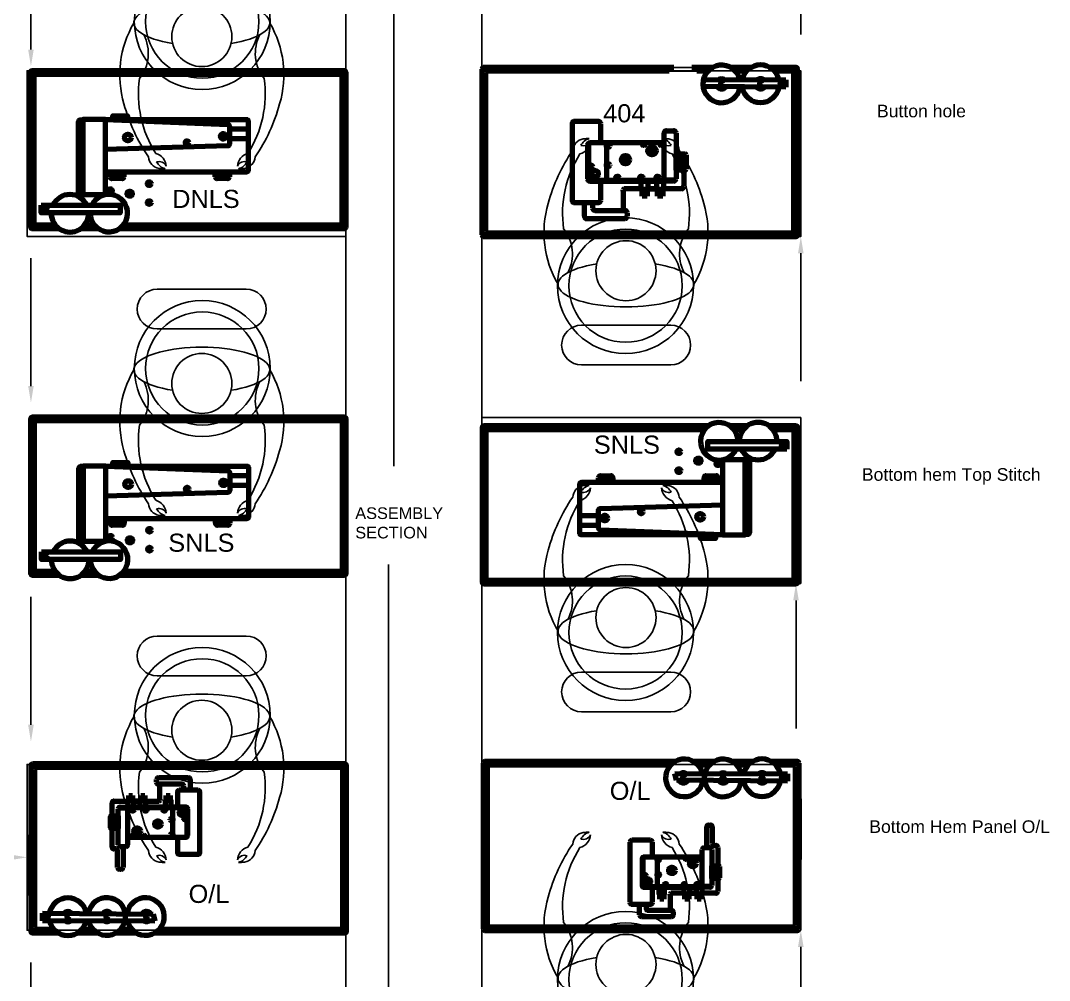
# Model space of a CAD drawing. Header units: feet. Extents: x 200 to 992, y 45 to 257.
# Drawn here: x 224.52 to 235.88, y 224.1 to 234.7 of the extents above; entities that cross this region are included whole.
import ezdxf

# ---------------------------------------------------------------- set-up
doc = ezdxf.new("R2010")
doc.units = ezdxf.units.FT
doc.header["$MEASUREMENT"] = 0
for name, color, linetype in [('404', 207, 'Continuous'), ('assembly operations', 80, 'Continuous'), ('dimension', 100, 'Continuous'), ('machines', 21, 'Continuous'), ('ol mc', 190, 'Continuous'), ('shank', 77, 'Continuous')]:
    doc.layers.add(name, color=color, linetype=linetype)
doc.styles.get("Standard").update_dxf_attribs({"font": 'arial.ttf'})
doc.dimstyles.get("Standard").update_dxf_attribs({"dimtxt": 0.18, "dimasz": 0.18, "dimexe": 0.18, "dimexo": 0.0625, "dimgap": 0.09, "dimtad": 0, "dimtih": 1, "dimtoh": 1, "dimdec": 4, "dimzin": 0, "dimdsep": 46, "dimtxsty": 'Standard', "dimcen": 0.09, "dimadec": 0, "dimazin": 0, "dimtfac": 1, "dimtdec": 4, "dimtofl": 0, "dimtmove": 0, "dimatfit": 3, "dimfxl": 1, "dimtolj": 1, "dimtzin": 0, "dimarcsym": 0})

# ---------------------------------------------------------------- blocks, each defined once
blk = doc.blocks.new('snls block')
at = {"layer": 'machines', "linetype": 'ByBlock', "lineweight": 100}
for p, q in [((54.586, 84.152), (54.586, 84.133)), ((54.586, 84.152), (54.605, 84.152)), ((54.607, 84.133), (54.605, 84.152)), ((54.888, 84.077), (54.681, 84.077)), ((54.889, 83.97), (54.681, 83.97)), ((53.361, 83.553), (53.361, 83.605)), ((53.361, 83.605), (53.517, 83.605)), ((53.378, 83.57), (53.378, 83.605)), ((53.501, 83.605), (53.501, 83.57)), ((53.517, 83.605), (53.517, 83.553)), ((54.524, 83.553), (54.524, 83.605)), ((54.524, 83.605), (54.681, 83.605)), ((54.541, 83.57), (54.541, 83.605)), ((54.664, 83.605), (54.664, 83.57)), ((54.681, 83.605), (54.681, 83.553)), ((53.497, 83.533), (53.382, 83.533)), ((53.48, 83.549), (53.398, 83.549)), ((54.66, 83.533), (54.545, 83.533)), ((54.643, 83.549), (54.562, 83.549))]:
    blk.add_line(p, q, dxfattribs=at)
for points in [[(53.469, 82.981), (55.947, 82.981, 0.414214), (55.968, 83.002), (55.968, 84.703, 0.414214), (55.947, 84.724), (52.502, 84.724, 0.414214), (52.482, 84.703), (52.482, 83.002, 0.414214), (52.502, 82.981), (52.798, 82.981)], [(53.513, 83.023), (55.905, 83.023, 0.414214), (55.926, 83.043), (55.926, 84.662, 0.414214), (55.905, 84.683), (52.544, 84.683, 0.414214), (52.523, 84.662), (52.523, 83.043, 0.414214), (52.544, 83.023), (52.755, 83.023)]]:
    blk.add_lwpolyline(points, format="xyb", dxfattribs=at)
for points in [[(53.063, 83.355), (53.037, 83.355, -0.414214), (53.016, 83.375), (53.016, 84.161, -0.414214), (53.037, 84.182), (53.063, 84.182)], [(53.312, 84.185), (53.063, 84.185), (53.063, 83.355), (53.291, 83.355, 0.414214), (53.312, 83.375)], [(53.312, 84.185), (54.661, 84.131, -0.402601), (54.681, 84.11), (54.681, 83.914, -0.405445), (54.661, 83.893), (53.312, 83.853)], [(53.312, 84.185), (54.868, 84.185, -0.414214), (54.889, 84.164), (54.889, 83.624, -0.414214), (54.868, 83.604), (53.312, 83.604)]]:
    blk.add_lwpolyline(points, format="xyb", close=True, dxfattribs=at)
for points in [[(53.557, 84.185), (53.392, 84.185), (53.392, 84.225), (53.557, 84.225)], [(53.505, 84.185), (53.404, 84.185), (53.404, 84.222), (53.505, 84.222)], [(52.603, 83.237), (53.474, 83.237), (53.474, 83.154), (52.603, 83.154)], [(52.603, 83.237), (53.474, 83.237), (53.474, 83.154), (52.603, 83.154)]]:
    blk.add_lwpolyline(points, close=True, dxfattribs=at)
for points in [[(53.085, 83.023), (53.186, 83.023)], [(53.042, 82.981), (53.23, 82.981)]]:
    blk.add_lwpolyline(points, dxfattribs=at)
for centre, radius in [((53.56, 83.986), 0.0369), ((54.212, 83.931), 0.0196), ((54.613, 83.999), 0.0303), ((53.796, 83.476), 0.0206), ((53.366, 83.399), 0.0206), ((53.58, 83.365), 0.0285), ((53.796, 83.267), 0.0206), ((52.644, 83.202), 0.0219), ((52.644, 83.202), 0.0219)]:
    blk.add_circle(centre, radius, dxfattribs=at)
for centre, radius, start, end in [((53.382, 83.553), 0.0208, 180, 270), ((53.398, 83.57), 0.0208, 180, 270), ((53.48, 83.57), 0.0208, 270, 0), ((53.497, 83.553), 0.0208, 270, 0), ((54.545, 83.553), 0.0208, 180, 270), ((54.562, 83.57), 0.0208, 180, 270), ((54.643, 83.57), 0.0208, 270, 0), ((54.66, 83.553), 0.0208, 270, 0), ((52.92, 83.149), 0.207, 25.1747, 154.8253), ((53.35, 83.151), 0.207, 179.1324, 155.4718), ((52.92, 83.149), 0.207, 178.5457, 1.4543)]:
    blk.add_arc(centre, radius, start, end, dxfattribs=at)
blk = doc.blocks.new('*D20')
at = {"color": 0, "linetype": 'ByBlock', "lineweight": -2, "transparency": 16777216}
for p, q in [((-148.024, 49.763), (-148.024, 48.62)), ((-152.547, 49.683), (-152.547, 48.62)), ((-152.367, 48.8), (-150.752, 48.8)), ((-148.204, 48.8), (-149.819, 48.8))]:
    blk.add_line(p, q, dxfattribs=at)
at = {"color": 0, "linetype": 'ByBlock', "transparency": 16777216}
for points in [[(-152.367, 48.83), (-152.367, 48.77), (-152.547, 48.8)], [(-148.204, 48.83), (-148.204, 48.77), (-148.024, 48.8)]]:
    blk.add_solid(points, dxfattribs=at)
at = {"layer": 'Defpoints', "color": 0, "linetype": 'ByBlock', "transparency": 16777216}
for p in [(-152.547, 49.746), (-148.024, 49.826), (-148.024, 48.8)]:
    blk.add_point(p, dxfattribs=at)
at = {"color": 0, "linetype": 'ByBlock', "transparency": 16777216, "insert": (-150.286, 48.8), "char_height": 0.18, "attachment_point": 5}
blk.add_mtext('\\A1;4.5222', dxfattribs=at)
blk = doc.blocks.new('arrow2')
at = {"linetype": 'ByBlock', "lineweight": -2}
blk.add_line((30.144, 77.655), (30.504, 77.655), dxfattribs=at)
blk.add_lwpolyline([(30.324, 77.47), (30.324, 65.792)], dxfattribs=at)
at = {"linetype": 'ByBlock'}
blk.add_solid([(30.293, 77.47), (30.324, 77.655), (30.355, 77.47)], dxfattribs=at)
blk = doc.blocks.new('sewing line')
for points in [[(-143.00379, 2.03551), (-143.00379, 65.14488), (-144.50379, 65.14488), (-144.50379, 2.03551)], [(-146.58825, 55.07349), (-145.60395, 55.07349)], [(-145.60395, 54.63416), (-146.58825, 54.63416)], [(-141.90364, 54.6762), (-140.91934, 54.6762)], [(-140.91934, 54.23687), (-141.90364, 54.23687)], [(-146.58825, 51.24349), (-145.60395, 51.24349)], [(-145.60395, 50.80416), (-146.58825, 50.80416)], [(-141.90364, 50.8462), (-140.91934, 50.8462)], [(-140.91934, 50.40687), (-141.90364, 50.40687)]]:
    blk.add_lwpolyline(points)
at = {"linetype": 'ByBlock', "lineweight": -2}
for points in [[(-139.48316, 59.29981), (-139.48316, 57.88635)], [(-147.98115, 57.72027), (-147.98115, 59.13373)], [(-139.48316, 55.46981), (-139.48316, 54.05635)], [(-147.98115, 54.00453), (-147.98115, 55.41799)], [(-147.98115, 50.26314), (-147.98115, 51.6766)], [(-139.53599, 51.63594), (-139.53599, 50.22248)], [(-139.48316, 47.80981), (-139.48316, 46.39635)], [(-147.98115, 46.22446), (-147.98115, 47.63792)]]:
    blk.add_lwpolyline(points, dxfattribs=at)
for points in [[(-144.50379, 55.65548), (-148.02443, 55.65548), (-148.02443, 57.48555), (-144.50379, 57.48555)], [(-143.00379, 57.48488), (-139.48316, 57.48488), (-139.48316, 55.65481), (-143.00379, 55.65481)], [(-143.00379, 53.65488), (-139.48316, 53.65488), (-139.48316, 51.82481), (-143.00379, 51.82481)], [(-144.50379, 47.99548), (-148.02443, 47.99548), (-148.02443, 49.82555), (-144.50379, 49.82555)], [(-143.00379, 49.82488), (-139.48316, 49.82488), (-139.48316, 47.99481), (-143.00379, 47.99481)]]:
    blk.add_lwpolyline(points, close=True)
for centre, radius in [((-146.08995, 58.02791), 0.75), ((-146.08995, 58.02791), 0.625), ((-146.09483, 57.86272), 0.3314), ((-141.41764, 55.11245), 0.75), ((-141.41764, 55.11245), 0.625), ((-141.41276, 55.27764), 0.3314), ((-146.08995, 54.19791), 0.75), ((-146.08995, 54.19791), 0.625), ((-146.09483, 54.03272), 0.3314), ((-141.41764, 51.28245), 0.75), ((-141.41764, 51.28245), 0.625), ((-141.41276, 51.44764), 0.3314), ((-146.08995, 50.36791), 0.75), ((-146.08995, 50.36791), 0.625), ((-146.09483, 50.20272), 0.3314), ((-141.41764, 47.45245), 0.75), ((-141.41764, 47.45245), 0.625), ((-141.41276, 47.61764), 0.3314)]:
    blk.add_circle(centre, radius)
for centre, radius, start, end in [((-145.87132, 57.44091), 1.12909, 149.566063, 196.497517), ((-146.31834, 57.44091), 1.12909, 343.502483, 30.433937), ((-147.12616, 57.67834), 0.44097, 321.008421, 27.632528), ((-145.0635, 57.67834), 0.44097, 152.367472, 218.991579), ((-145.56376, 57.23237), 1.23125, 172.133942, 212.405248), ((-146.6259, 57.23237), 1.23125, 327.594752, 7.866058), ((-145.09322, 57.62412), 1.92771, 195.151137, 214.435473), ((-147.09644, 57.62412), 1.92771, 325.564527, 344.848863), ((-141.86066, 56.59554), 0.14081, 100.122504, 175.609876), ((-141.96501, 56.72234), 0.16061, 285.828882, 355.212594), ((-141.78159, 56.5945), 0.1464, 104.680297, 152.481191), ((-141.88539, 56.74741), 0.08916, 253.018909, 334.439991), ((-141.83096, 56.01739), 0.71883, 89.022524, 94.34402), ((-140.94013, 56.74741), 0.08916, 205.560009, 286.981091), ((-140.86051, 56.72234), 0.16061, 184.787406, 254.171118), ((-140.99456, 56.01739), 0.71883, 85.65598, 90.977476), ((-141.04393, 56.5945), 0.1464, 27.518809, 75.319703), ((-140.96486, 56.59554), 0.14081, 4.390124, 79.877496), ((-146.64708, 56.41802), 0.16061, 4.787406, 74.171118), ((-145.54258, 56.41802), 0.16061, 105.828882, 175.212594), ((-140.41115, 55.51624), 1.92771, 145.564527, 164.848863), ((-140.88169, 55.90799), 1.23125, 147.594752, 187.866058), ((-141.94383, 55.90799), 1.23125, 352.133942, 32.405248), ((-142.41437, 55.51624), 1.92771, 15.151137, 34.435473), ((-146.54273, 56.54482), 0.14081, 184.390124, 259.877496), ((-146.56746, 56.39295), 0.08916, 25.560009, 106.981091), ((-146.46366, 56.54586), 0.1464, 207.518809, 255.319703), ((-145.6222, 56.39295), 0.08916, 73.018909, 154.439991), ((-145.726, 56.54586), 0.1464, 284.680297, 332.481191), ((-145.64693, 56.54482), 0.14081, 280.122504, 355.609876), ((-146.51303, 57.12297), 0.71883, 265.65598, 270.977476), ((-145.67663, 57.12297), 0.71883, 269.022524, 274.34402), ((-141.18924, 55.69945), 1.12909, 163.502483, 210.433937), ((-141.63627, 55.69945), 1.12909, 329.566063, 16.497517), ((-142.44409, 55.46202), 0.44097, 332.367472, 38.991579), ((-140.38143, 55.46202), 0.44097, 141.008421, 207.632528), ((-146.58825, 54.85383), 0.21966, 90, 270), ((-145.60395, 54.85383), 0.21966, 270, 90), ((-141.90364, 54.45653), 0.21966, 90, 270), ((-140.91934, 54.45653), 0.21966, 270, 90), ((-145.87132, 53.61091), 1.12909, 149.566063, 196.497517), ((-146.31834, 53.61091), 1.12909, 343.502483, 30.433937), ((-147.12616, 53.84834), 0.44097, 321.008421, 27.632528), ((-145.0635, 53.84834), 0.44097, 152.367472, 218.991579), ((-145.56376, 53.40237), 1.23125, 172.133942, 212.405248), ((-146.6259, 53.40237), 1.23125, 327.594752, 7.866058), ((-145.09322, 53.79412), 1.92771, 195.151137, 214.435473), ((-147.09644, 53.79412), 1.92771, 325.564527, 344.848863), ((-141.86066, 52.76554), 0.14081, 100.122504, 175.609876), ((-141.96501, 52.89234), 0.16061, 285.828882, 355.212594), ((-141.78159, 52.7645), 0.1464, 104.680297, 152.481191), ((-141.88539, 52.91741), 0.08916, 253.018909, 334.439991), ((-141.83096, 52.18739), 0.71883, 89.022524, 94.34402), ((-140.94013, 52.91741), 0.08916, 205.560009, 286.981091), ((-140.86051, 52.89234), 0.16061, 184.787406, 254.171118), ((-140.99456, 52.18739), 0.71883, 85.65598, 90.977476), ((-141.04393, 52.7645), 0.1464, 27.518809, 75.319703), ((-140.96486, 52.76554), 0.14081, 4.390124, 79.877496), ((-146.54273, 52.71482), 0.14081, 184.390124, 259.877496), ((-146.64708, 52.58802), 0.16061, 4.787406, 74.171118), ((-145.54258, 52.58802), 0.16061, 105.828882, 175.212594), ((-145.64693, 52.71482), 0.14081, 280.122504, 355.609876), ((-140.41115, 51.68624), 1.92771, 145.564527, 164.848863), ((-140.88169, 52.07799), 1.23125, 147.594752, 187.866058), ((-141.94383, 52.07799), 1.23125, 352.133942, 32.405248), ((-142.41437, 51.68624), 1.92771, 15.151137, 34.435473), ((-146.56746, 52.56295), 0.08916, 25.560009, 106.981091), ((-146.46366, 52.71586), 0.1464, 207.518809, 255.319703), ((-145.6222, 52.56295), 0.08916, 73.018909, 154.439991), ((-145.726, 52.71586), 0.1464, 284.680297, 332.481191), ((-146.51303, 53.29297), 0.71883, 265.65598, 270.977476), ((-145.67663, 53.29297), 0.71883, 269.022524, 274.34402), ((-141.18924, 51.86945), 1.12909, 163.502483, 210.433937), ((-141.63627, 51.86945), 1.12909, 329.566063, 16.497517), ((-142.44409, 51.63202), 0.44097, 332.367472, 38.991579), ((-140.38143, 51.63202), 0.44097, 141.008421, 207.632528), ((-146.58825, 51.02383), 0.21966, 90, 270), ((-145.60395, 51.02383), 0.21966, 270, 90), ((-141.90364, 50.62653), 0.21966, 90, 270), ((-140.91934, 50.62653), 0.21966, 270, 90), ((-145.87132, 49.78091), 1.12909, 149.566063, 196.497517), ((-146.31834, 49.78091), 1.12909, 343.502483, 30.433937), ((-147.12616, 50.01834), 0.44097, 321.008421, 27.632528), ((-145.0635, 50.01834), 0.44097, 152.367472, 218.991579), ((-145.56376, 49.57237), 1.23125, 172.133942, 212.405248), ((-146.6259, 49.57237), 1.23125, 327.594752, 7.866058), ((-145.09322, 49.96412), 1.92771, 195.151137, 214.435473), ((-147.09644, 49.96412), 1.92771, 325.564527, 344.848863), ((-141.86066, 48.93554), 0.14081, 100.122504, 175.609876), ((-141.78159, 48.9345), 0.1464, 104.680297, 152.481191), ((-141.83096, 48.35739), 0.71883, 89.022524, 94.34402), ((-140.99456, 48.35739), 0.71883, 85.65598, 90.977476), ((-141.04393, 48.9345), 0.1464, 27.518809, 75.319703), ((-140.96486, 48.93554), 0.14081, 4.390124, 79.877496), ((-141.96501, 49.06234), 0.16061, 285.828882, 355.212594), ((-141.88539, 49.08741), 0.08916, 253.018909, 334.439991), ((-140.94013, 49.08741), 0.08916, 205.560009, 286.981091), ((-140.86051, 49.06234), 0.16061, 184.787406, 254.171118), ((-146.54273, 48.88482), 0.14081, 184.390124, 259.877496), ((-146.64708, 48.75802), 0.16061, 4.787406, 74.171118), ((-145.54258, 48.75802), 0.16061, 105.828882, 175.212594), ((-145.64693, 48.88482), 0.14081, 280.122504, 355.609876), ((-140.41115, 47.85624), 1.92771, 145.564527, 164.848863), ((-140.88169, 48.24799), 1.23125, 147.594752, 187.866058), ((-141.94383, 48.24799), 1.23125, 352.133942, 32.405248), ((-142.41437, 47.85624), 1.92771, 15.151137, 34.435473), ((-146.56746, 48.73295), 0.08916, 25.560009, 106.981091), ((-146.46366, 48.88586), 0.1464, 207.518809, 255.319703), ((-146.51303, 49.46297), 0.71883, 265.65598, 270.977476), ((-145.6222, 48.73295), 0.08916, 73.018909, 154.439991), ((-145.726, 48.88586), 0.1464, 284.680297, 332.481191), ((-145.67663, 49.46297), 0.71883, 269.022524, 274.34402), ((-141.18924, 48.03945), 1.12909, 163.502483, 210.433937), ((-141.63627, 48.03945), 1.12909, 329.566063, 16.497517), ((-142.44409, 47.80202), 0.44097, 332.367472, 38.991579), ((-140.38143, 47.80202), 0.44097, 141.008421, 207.632528)]:
    blk.add_arc(centre, radius, start, end)
for centre, major_axis in [((-146.09483, 58.01285), (-0.75, 0)), ((-141.41276, 55.12751), (0.75, 0)), ((-146.09483, 54.18285), (-0.75, 0)), ((-141.41276, 51.29751), (0.75, 0)), ((-146.09483, 50.35285), (-0.75, 0)), ((-141.41276, 47.46751), (0.75, 0))]:
    blk.add_ellipse(centre, major_axis=major_axis, ratio=0.33333333, start_param=2.01554376, end_param=7.4092342)
at = {"linetype": 'ByBlock'}
for points in [[(-147.95032, 57.72027), (-147.98115, 57.53527), (-148.01198, 57.72027)], [(-139.45233, 55.46981), (-139.48316, 55.65481), (-139.51399, 55.46981)], [(-147.95032, 54.00453), (-147.98115, 53.81953), (-148.01198, 54.00453)], [(-139.50515, 51.63594), (-139.53599, 51.82094), (-139.56682, 51.63594)], [(-147.95032, 50.26314), (-147.98115, 50.07814), (-148.01198, 50.26314)], [(-139.45233, 47.80981), (-139.48316, 47.99481), (-139.51399, 47.80981)]]:
    blk.add_solid(points, dxfattribs=at)
at = {"layer": '404', "linetype": 'ByBlock', "lineweight": 100}
for p, q in [((-143.0038, 57.50156), (-143.0038, 55.67556)), ((-140.88503, 57.52231), (-142.98305, 57.52231)), ((-140.93769, 57.48081), (-142.94155, 57.48081)), ((-140.45601, 57.52231), (-140.68419, 57.52231)), ((-140.50936, 57.48081), (-140.63153, 57.48081)), ((-140.0303, 57.52231), (-140.25793, 57.52231)), ((-140.08177, 57.48081), (-140.20458, 57.48081)), ((-139.53855, 57.52231), (-139.82459, 57.52231)), ((-139.58005, 57.48081), (-139.77312, 57.48081)), ((-139.5178, 57.10901), (-139.5178, 57.50156)), ((-142.9623, 57.46006), (-142.9623, 55.71706)), ((-140.55856, 57.38915), (-139.64777, 57.38677)), ((-139.64777, 57.38677), (-139.64777, 57.30377)), ((-139.5593, 57.15286), (-139.5593, 57.46006)), ((-139.64777, 57.30377), (-140.56251, 57.3115)), ((-139.5593, 56.39562), (-139.5593, 57.15286)), ((-139.5178, 57.10901), (-139.5178, 56.43816)), ((-142.00872, 56.90076), (-142.00872, 56.0563)), ((-141.71843, 56.92715), (-141.98233, 56.92715)), ((-141.69204, 56.68964), (-141.69204, 56.90076)), ((-140.99281, 56.26741), (-140.99281, 56.79716)), ((-140.96642, 56.82355), (-140.88699, 56.82355)), ((-140.8606, 56.79716), (-140.8606, 56.2938)), ((-141.82672, 56.68436), (-141.82672, 56.27269)), ((-140.99281, 56.68964), (-141.81088, 56.68964)), ((-141.62616, 56.68964), (-141.62616, 56.26741)), ((-141.62616, 56.67256), (-141.60219, 56.67256)), ((-141.62616, 56.64351), (-141.62616, 56.67256)), ((-141.23537, 56.68964), (-141.20084, 56.68964)), ((-141.23537, 56.67115), (-141.23537, 56.68964)), ((-141.20084, 56.68964), (-141.20084, 56.67115)), ((-141.03979, 56.68964), (-141.00527, 56.68964)), ((-141.03979, 56.67115), (-141.03979, 56.68964)), ((-141.00527, 56.68964), (-141.00527, 56.67115)), ((-140.99281, 56.26741), (-140.99281, 56.68964)), ((-141.83727, 56.66325), (-141.83727, 56.2938)), ((-141.60219, 56.64351), (-141.62616, 56.64351)), ((-141.59163, 56.662), (-141.59163, 56.65407)), ((-141.2114, 56.6606), (-141.22481, 56.6606)), ((-141.01582, 56.6606), (-141.02923, 56.6606)), ((-140.8606, 56.56733), (-140.76083, 56.56733)), ((-140.8606, 56.38972), (-140.8606, 56.56733)), ((-140.81762, 56.56733), (-140.81762, 56.38972)), ((-140.81762, 56.56733), (-140.79651, 56.56733)), ((-140.79651, 56.56733), (-140.79651, 56.38972)), ((-140.75027, 56.55677), (-140.75027, 56.40028)), ((-141.62616, 56.45652), (-141.60219, 56.45652)), ((-141.62616, 56.42747), (-141.62616, 56.45652)), ((-141.59163, 56.44596), (-141.59163, 56.43803)), ((-140.81775, 56.54004), (-140.79664, 56.54004)), ((-140.81767, 56.52461), (-140.79656, 56.52461)), ((-140.81767, 56.50799), (-140.79656, 56.50799)), ((-140.81767, 56.49375), (-140.79656, 56.49375)), ((-140.81716, 56.55546), (-140.79605, 56.55546)), ((-140.81716, 56.47832), (-140.79605, 56.47832)), ((-140.81716, 56.46349), (-140.79605, 56.46349)), ((-140.81716, 56.45044), (-140.79605, 56.45044)), ((-141.60219, 56.42747), (-141.62616, 56.42747)), ((-140.76083, 56.38972), (-140.8606, 56.38972)), ((-140.81716, 56.43679), (-140.79605, 56.43679)), ((-140.81656, 56.42255), (-140.79545, 56.42255)), ((-140.81656, 56.40831), (-140.79545, 56.40831)), ((-140.81656, 56.39703), (-140.79545, 56.39703)), ((-140.77464, 56.38972), (-140.77464, 56.20941)), ((-139.5593, 55.71706), (-139.5593, 56.39562)), ((-139.5178, 55.67556), (-139.5178, 56.43816)), ((-141.82672, 56.27797), (-140.99281, 56.27797)), ((-141.81088, 56.26741), (-140.99281, 56.26741)), ((-141.69204, 56.0563), (-141.69204, 56.26741)), ((-141.69204, 56.26741), (-141.28542, 56.26741)), ((-141.60019, 56.26741), (-141.52663, 56.26741)), ((-141.60019, 56.26741), (-141.60019, 56.26741)), ((-141.60019, 56.26741), (-141.60019, 56.26607)), ((-141.60019, 56.26607), (-141.60019, 56.26741)), ((-141.60019, 56.26607), (-141.60019, 56.26607)), ((-141.24467, 56.16584), (-141.24467, 56.26741)), ((-141.24467, 56.26741), (-141.17111, 56.26741)), ((-141.17111, 56.26741), (-141.17111, 56.16584)), ((-141.07304, 56.16584), (-141.07304, 56.26741)), ((-141.07304, 56.26741), (-140.99949, 56.26741)), ((-140.99949, 56.26741), (-140.99949, 56.16584)), ((-140.88699, 56.27797), (-140.99281, 56.27797)), ((-140.88699, 56.26741), (-140.99281, 56.26741)), ((-141.44291, 56.15663), (-141.44291, 56.17246)), ((-141.44291, 56.15663), (-141.44291, 55.94417)), ((-141.42856, 56.18302), (-141.43236, 56.18302)), ((-141.355, 56.18302), (-141.42856, 56.18302)), ((-141.24467, 56.18302), (-141.355, 56.18302)), ((-141.24467, 56.17639), (-141.17111, 56.17639)), ((-141.24467, 56.16584), (-141.17111, 56.16584)), ((-141.2358, 56.16584), (-141.17997, 56.16584)), ((-141.2358, 56.10207), (-141.2358, 56.16584)), ((-141.22668, 56.16584), (-141.22668, 56.10207)), ((-141.21755, 56.16584), (-141.21755, 56.10207)), ((-141.20881, 56.16584), (-141.20881, 56.10207)), ((-141.20044, 56.16584), (-141.20044, 56.10207)), ((-141.19056, 56.16584), (-141.19056, 56.10207)), ((-141.17997, 56.16584), (-141.17997, 56.10207)), ((-141.07304, 56.18302), (-141.17111, 56.18302)), ((-141.17111, 56.18302), (-141.07304, 56.18302)), ((-141.07304, 56.18302), (-141.14006, 56.18302)), ((-141.07304, 56.17639), (-140.99949, 56.17639)), ((-141.07304, 56.16584), (-140.99949, 56.16584)), ((-141.06341, 56.16584), (-141.00758, 56.16584)), ((-141.06341, 56.10207), (-141.06341, 56.16584)), ((-141.05294, 56.16584), (-141.05294, 56.10207)), ((-141.04124, 56.16584), (-141.04124, 56.10207)), ((-141.03016, 56.16584), (-141.03016, 56.10207)), ((-141.01908, 56.16584), (-141.01908, 56.10207)), ((-141.00758, 56.16584), (-141.00758, 56.10207)), ((-140.94743, 56.18302), (-140.99949, 56.18302)), ((-140.91004, 56.18302), (-140.94743, 56.18302)), ((-140.80103, 56.18302), (-140.91004, 56.18302)), ((-141.98233, 56.02991), (-141.71843, 56.02991)), ((-141.87168, 55.87869), (-141.87168, 56.02991)), ((-141.78106, 56.02991), (-141.78106, 55.97056)), ((-141.76966, 56.02991), (-141.71843, 56.02991)), ((-141.17997, 56.10207), (-141.2358, 56.10207)), ((-141.00758, 56.10207), (-141.06341, 56.10207)), ((-141.75467, 55.94417), (-141.42674, 55.94417)), ((-141.40035, 55.91778), (-141.40035, 55.87869)), ((-141.50831, 55.8523), (-141.84529, 55.8523)), ((-141.42674, 55.8523), (-141.50831, 55.8523)), ((-142.98305, 55.65481), (-139.53855, 55.65481)), ((-142.94155, 55.69631), (-139.58005, 55.69631))]:
    blk.add_line(p, q, dxfattribs=at)
at = {"layer": '404', "linetype": 'ByBlock'}
for p, q in [((-140.63153, 57.48081), (-140.93769, 57.48081)), ((-140.68419, 57.52231), (-140.88503, 57.52231))]:
    blk.add_line(p, q, dxfattribs=at)
at = {"layer": '404', "linetype": 'ByBlock', "lineweight": 100}
for centre, radius in [((-139.68889, 57.33882), 0.02189), ((-140.3579, 57.34073), 0.01059), ((-139.92744, 57.34073), 0.01059), ((-141.12594, 56.60176), 0.04539), ((-141.12594, 56.60176), 0.01815), ((-141.80006, 56.42565), 0.01999), ((-141.41848, 56.50372), 0.04539), ((-141.41848, 56.50372), 0.01815), ((-141.75282, 56.34941), 0.03449), ((-141.50752, 56.30402), 0.01815), ((-141.24405, 56.30402), 0.01815), ((-141.06416, 56.30402), 0.01815)]:
    blk.add_circle(centre, radius, dxfattribs=at)
for centre, radius, start, end in [((-142.98305, 57.50156), 0.02075, 90, 180), ((-142.94155, 57.46006), 0.02075, 90, 180), ((-140.35697, 57.33997), 0.2075, 13.033836, 349.951975), ((-139.92744, 57.3421), 0.2075, 12.432427, 167.567573), ((-139.58005, 57.46006), 0.02075, 0, 90), ((-139.53855, 57.50156), 0.02075, 0, 90), ((-140.3579, 57.34073), 0.05577, 59.041902, 120.658945), ((-139.92744, 57.3421), 0.05577, 54.353893, 125.346954), ((-140.3579, 57.34073), 0.05577, 213.232928, 325.798841), ((-139.92744, 57.3421), 0.2075, 190.644339, 349.355661), ((-139.92744, 57.3421), 0.05577, 219.673494, 319.358275), ((-141.98233, 56.90076), 0.02639, 90, 180), ((-141.71843, 56.90076), 0.02639, 0, 90), ((-140.96642, 56.79716), 0.02639, 90, 180), ((-140.88699, 56.79716), 0.02639, 0, 90), ((-141.81088, 56.66325), 0.02639, 90, 180), ((-141.60219, 56.662), 0.01056, 360, 90), ((-141.22481, 56.67115), 0.01056, 180, 270), ((-141.2114, 56.67115), 0.01056, 270, 0), ((-141.02923, 56.67115), 0.01056, 180, 270), ((-141.01582, 56.67115), 0.01056, 270, 0), ((-141.60219, 56.65407), 0.01056, 270, 0), ((-140.76083, 56.55677), 0.01056, 360, 90), ((-141.60219, 56.44596), 0.01056, 360, 90), ((-141.60219, 56.43803), 0.01056, 270, 0), ((-140.76083, 56.40028), 0.01056, 270, 0), ((-141.81088, 56.2938), 0.02639, 180, 270), ((-140.88699, 56.2938), 0.02639, 270, 0), ((-140.88699, 56.27269), 0.00528, 270, 90), ((-141.43236, 56.17246), 0.01056, 90, 180), ((-140.80103, 56.20941), 0.02639, 270, 0), ((-141.98233, 56.0563), 0.02639, 180, 270), ((-141.71843, 56.0563), 0.02639, 270, 0), ((-141.84529, 55.87869), 0.02639, 180, 270), ((-141.75467, 55.97056), 0.02639, 180, 270), ((-141.42674, 55.91778), 0.02639, 0, 90), ((-141.42674, 55.87869), 0.02639, 270, 0), ((-142.98305, 55.67556), 0.02075, 180, 270), ((-142.94155, 55.71706), 0.02075, 180, 270), ((-139.58005, 55.71706), 0.02075, 270, 0), ((-139.53855, 55.67556), 0.02075, 270, 0)]:
    blk.add_arc(centre, radius, start, end, dxfattribs=at)
at = {"layer": 'dimension', "linetype": 'ByBlock', "lineweight": -2}
blk.add_lwpolyline([(-144.03531, 3.12531), (-144.03531, 52.03519)], dxfattribs=at)
at = {"layer": 'ol mc', "linetype": 'ByBlock', "lineweight": 100}
for p, q in [((-140.869, 49.85878), (-142.96701, 49.85878)), ((-140.43998, 49.85878), (-140.66816, 49.85878)), ((-140.01427, 49.85878), (-140.2419, 49.85878)), ((-139.52251, 49.85878), (-139.80855, 49.85878)), ((-147.98286, 49.81114), (-147.98286, 49.04854)), ((-144.51761, 49.83189), (-147.96211, 49.83189)), ((-147.94136, 49.76964), (-147.94136, 49.09107)), ((-144.55911, 49.79039), (-147.92061, 49.79039)), ((-144.53836, 48.02664), (-144.53836, 49.76964)), ((-144.49686, 47.98514), (-144.49686, 49.81114)), ((-142.98776, 49.83803), (-142.98776, 48.01203)), ((-142.94626, 49.79653), (-142.94626, 48.05353)), ((-140.92166, 49.81728), (-142.92551, 49.81728)), ((-140.49333, 49.81728), (-140.6155, 49.81728)), ((-140.06574, 49.81728), (-140.18855, 49.81728)), ((-139.56401, 49.81728), (-139.75709, 49.81728)), ((-139.54326, 49.48933), (-139.54326, 49.79653)), ((-139.50176, 49.44547), (-139.50176, 49.83803)), ((-146.59338, 49.62853), (-146.59338, 49.65927)), ((-146.57263, 49.68002), (-146.5085, 49.68002)), ((-146.5085, 49.68002), (-146.24353, 49.68002)), ((-146.22278, 49.65927), (-146.22278, 49.54037)), ((-140.85346, 49.65056), (-140.87204, 49.72647)), ((-140.87204, 49.72647), (-139.63174, 49.72324)), ((-139.63174, 49.64024), (-140.85346, 49.65056)), ((-139.63174, 49.72324), (-139.63174, 49.64024)), ((-146.31478, 49.60778), (-146.57263, 49.60778)), ((-146.55992, 49.44073), (-146.55992, 49.60778)), ((-146.36403, 49.51962), (-146.36403, 49.35362)), ((-146.13578, 49.54037), (-146.34328, 49.54037)), ((-146.303, 49.54037), (-146.34328, 49.54037)), ((-146.29403, 49.54037), (-146.29403, 49.58703)), ((-146.11503, 48.85562), (-146.11503, 49.51962)), ((-147.06463, 49.41998), (-146.97891, 49.41998)), ((-146.97891, 49.41998), (-146.94952, 49.41998)), ((-146.94952, 49.41998), (-146.90859, 49.41998)), ((-146.90859, 49.35362), (-146.90859, 49.43348)), ((-146.85075, 49.43348), (-146.90859, 49.43348)), ((-146.85075, 49.42518), (-146.90859, 49.42518)), ((-146.90222, 49.43349), (-146.90222, 49.48363)), ((-146.90222, 49.48363), (-146.85832, 49.48363)), ((-146.85832, 49.43349), (-146.90222, 49.43349)), ((-146.89318, 49.43348), (-146.89318, 49.48363)), ((-146.88447, 49.43348), (-146.88447, 49.48363)), ((-146.87575, 49.43348), (-146.87575, 49.48363)), ((-146.86655, 49.43348), (-146.86655, 49.48363)), ((-146.85832, 49.48363), (-146.85832, 49.43349)), ((-146.85075, 49.43348), (-146.85075, 49.35362)), ((-146.85075, 49.41998), (-146.79805, 49.41998)), ((-146.85075, 49.41998), (-146.77363, 49.41998)), ((-146.77363, 49.41998), (-146.85075, 49.41998)), ((-146.77363, 49.35362), (-146.77363, 49.43348)), ((-146.7158, 49.43348), (-146.77363, 49.43348)), ((-146.7158, 49.42518), (-146.77363, 49.42518)), ((-146.76667, 49.43349), (-146.76667, 49.48363)), ((-146.76667, 49.48363), (-146.72277, 49.48363)), ((-146.72277, 49.43349), (-146.76667, 49.43349)), ((-146.75834, 49.43348), (-146.75834, 49.48363)), ((-146.75057, 49.43348), (-146.75057, 49.48363)), ((-146.74399, 49.43348), (-146.74399, 49.48363)), ((-146.73712, 49.43348), (-146.73712, 49.48363)), ((-146.72994, 49.43348), (-146.72994, 49.48363)), ((-146.72277, 49.48363), (-146.72277, 49.43349)), ((-146.7158, 49.43348), (-146.7158, 49.35362)), ((-146.7158, 49.41998), (-146.62904, 49.41998)), ((-146.62904, 49.41998), (-146.57121, 49.41998)), ((-146.57121, 49.41998), (-146.56822, 49.41998)), ((-146.55992, 49.44073), (-146.55992, 49.42828)), ((-146.49409, 49.35362), (-146.49409, 49.43348)), ((-146.43626, 49.43348), (-146.49409, 49.43348)), ((-146.43626, 49.42518), (-146.49409, 49.42518)), ((-146.48797, 49.43349), (-146.48797, 49.48363)), ((-146.48797, 49.48363), (-146.44407, 49.48363)), ((-146.44407, 49.43349), (-146.48797, 49.43349)), ((-146.48241, 49.43348), (-146.48241, 49.48363)), ((-146.47523, 49.43348), (-146.47523, 49.48363)), ((-146.46716, 49.43348), (-146.46716, 49.48363)), ((-146.45909, 49.43348), (-146.45909, 49.48363)), ((-146.45132, 49.43348), (-146.45132, 49.48363)), ((-146.44407, 49.48363), (-146.44407, 49.43349)), ((-146.43626, 49.43348), (-146.43626, 49.35362)), ((-139.54326, 48.73209), (-139.54326, 49.48933)), ((-139.50176, 49.44547), (-139.50176, 48.77462)), ((-147.08538, 49.25744), (-147.08538, 49.39923)), ((-147.01779, 48.93708), (-147.01779, 49.33287)), ((-146.99704, 49.35362), (-146.91383, 49.35362)), ((-146.99704, 49.34532), (-146.91383, 49.34532)), ((-146.27058, 49.35362), (-146.91383, 49.35362)), ((-146.91383, 49.35362), (-146.91383, 49.02162)), ((-146.91383, 49.35362), (-146.91383, 48.93708)), ((-146.25813, 49.34532), (-146.91383, 49.34532)), ((-146.85075, 49.35362), (-146.90859, 49.35362)), ((-146.7158, 49.35362), (-146.77363, 49.35362)), ((-146.36403, 49.35362), (-146.68375, 49.35362)), ((-146.43626, 49.35362), (-146.49409, 49.35362)), ((-146.43626, 49.35362), (-146.43626, 49.35467)), ((-146.43626, 49.35467), (-146.43626, 49.35467)), ((-146.43626, 49.35467), (-146.43626, 49.35362)), ((-146.43626, 49.35362), (-146.43626, 49.35362)), ((-146.41583, 49.02162), (-146.41583, 49.35362)), ((-146.25813, 49.02577), (-146.25813, 49.34947)), ((-146.24983, 49.04237), (-146.24983, 49.33287)), ((-147.10454, 49.12609), (-147.10454, 49.24914)), ((-147.09624, 49.25744), (-147.01779, 49.25744)), ((-147.05242, 49.2517), (-147.06902, 49.2517)), ((-147.05242, 49.24283), (-147.06902, 49.24283)), ((-147.05242, 49.23163), (-147.06902, 49.23163)), ((-147.05195, 49.22044), (-147.06855, 49.22044)), ((-147.05195, 49.20971), (-147.06855, 49.20971)), ((-147.05195, 49.19944), (-147.06855, 49.19944)), ((-147.05195, 49.18778), (-147.06855, 49.18778)), ((-147.06819, 49.11779), (-147.06819, 49.25744)), ((-147.05155, 49.17565), (-147.06815, 49.17565)), ((-147.05159, 49.11779), (-147.05159, 49.25744)), ((-147.01779, 49.25744), (-147.01779, 49.11779)), ((-146.44298, 49.21322), (-146.44298, 49.21946)), ((-146.43468, 49.22776), (-146.41583, 49.22776)), ((-146.41583, 49.20492), (-146.43468, 49.20492)), ((-146.41583, 49.22776), (-146.41583, 49.20492)), ((-147.94136, 49.09107), (-147.94136, 48.33383)), ((-147.01779, 49.11779), (-147.09624, 49.11779)), ((-147.08538, 48.91329), (-147.08538, 49.11779)), ((-147.05195, 49.12712), (-147.06855, 49.12712)), ((-147.05159, 49.11779), (-147.06819, 49.11779)), ((-147.05155, 49.16445), (-147.06815, 49.16445)), ((-147.05155, 49.15138), (-147.06815, 49.15138)), ((-147.05148, 49.13925), (-147.06808, 49.13925)), ((-140.52121, 48.90684), (-140.52121, 49.13513)), ((-140.50046, 49.15588), (-140.48097, 49.15588)), ((-140.46022, 49.13513), (-140.46022, 48.95138)), ((-147.98286, 48.37769), (-147.98286, 49.04854)), ((-146.91383, 49.02162), (-146.27058, 49.02162)), ((-146.90404, 49.02162), (-146.90404, 49.03616)), ((-146.8769, 49.02162), (-146.90404, 49.02162)), ((-146.89574, 49.04446), (-146.8852, 49.04446)), ((-146.8769, 49.03616), (-146.8769, 49.02162)), ((-146.75026, 49.02162), (-146.75026, 49.03616)), ((-146.72311, 49.02162), (-146.75026, 49.02162)), ((-146.74196, 49.04446), (-146.73141, 49.04446)), ((-146.72311, 49.03616), (-146.72311, 49.02162)), ((-146.44298, 49.04335), (-146.44298, 49.04959)), ((-146.43468, 49.05789), (-146.41583, 49.05789)), ((-146.41583, 49.03505), (-146.43468, 49.03505)), ((-146.41583, 49.05789), (-146.41583, 49.03505)), ((-146.36403, 49.02162), (-146.36403, 48.85562)), ((-141.36959, 48.96755), (-141.36959, 48.30355)), ((-141.14134, 48.9883), (-141.34884, 48.9883)), ((-141.12059, 48.80155), (-141.12059, 48.96755)), ((-147.04515, 48.89254), (-147.06463, 48.89254)), ((-147.0244, 48.68803), (-147.0244, 48.87179)), ((-146.93458, 48.91633), (-146.99704, 48.91633)), ((-146.96341, 48.91633), (-146.96341, 48.68803)), ((-146.34328, 48.83487), (-146.13578, 48.83487)), ((-140.57079, 48.46955), (-140.57079, 48.88609)), ((-140.55004, 48.90684), (-140.48758, 48.90684)), ((-140.46683, 48.88609), (-140.46683, 48.4903)), ((-140.43947, 48.93063), (-140.41999, 48.93063)), ((-140.39924, 48.90988), (-140.39924, 48.70537)), ((-141.23479, 48.7808), (-141.23479, 48.4903)), ((-141.22649, 48.7974), (-141.22649, 48.4737)), ((-140.57079, 48.80155), (-141.21404, 48.80155)), ((-141.06879, 48.80155), (-141.06879, 48.46955)), ((-141.06879, 48.78811), (-141.04994, 48.78811)), ((-141.06879, 48.76527), (-141.06879, 48.78811)), ((-141.04994, 48.76527), (-141.06879, 48.76527)), ((-141.04164, 48.77981), (-141.04164, 48.77357)), ((-140.76151, 48.80155), (-140.73436, 48.80155)), ((-140.76151, 48.78701), (-140.76151, 48.80155)), ((-140.74266, 48.77871), (-140.75321, 48.77871)), ((-140.73436, 48.80155), (-140.73436, 48.78701)), ((-140.60772, 48.80155), (-140.58058, 48.80155)), ((-140.60772, 48.78701), (-140.60772, 48.80155)), ((-140.58888, 48.77871), (-140.59942, 48.77871)), ((-140.58058, 48.80155), (-140.58058, 48.78701)), ((-140.57079, 48.46955), (-140.57079, 48.80155)), ((-139.54326, 48.05353), (-139.54326, 48.73209)), ((-139.50176, 48.01203), (-139.50176, 48.77462)), ((-146.98416, 48.66728), (-147.00365, 48.66728)), ((-141.06879, 48.61824), (-141.04994, 48.61824)), ((-141.06879, 48.5954), (-141.06879, 48.61824)), ((-141.04164, 48.60994), (-141.04164, 48.6037)), ((-140.46683, 48.70537), (-140.38838, 48.70537)), ((-140.46683, 48.56572), (-140.46683, 48.70537)), ((-140.43314, 48.68391), (-140.41654, 48.68391)), ((-140.43307, 48.67178), (-140.41647, 48.67178)), ((-140.43307, 48.65872), (-140.41647, 48.65872)), ((-140.43307, 48.64752), (-140.41647, 48.64752)), ((-140.43303, 48.70537), (-140.43303, 48.56572)), ((-140.43303, 48.70537), (-140.41643, 48.70537)), ((-140.43267, 48.69604), (-140.41607, 48.69604)), ((-140.43267, 48.63539), (-140.41607, 48.63539)), ((-140.43267, 48.62372), (-140.41607, 48.62372)), ((-140.43267, 48.61346), (-140.41607, 48.61346)), ((-140.41643, 48.70537), (-140.41643, 48.56572)), ((-140.38008, 48.69707), (-140.38008, 48.57402)), ((-141.04994, 48.5954), (-141.06879, 48.5954)), ((-140.38838, 48.56572), (-140.46683, 48.56572)), ((-140.43267, 48.60273), (-140.41607, 48.60273)), ((-140.4322, 48.59153), (-140.4156, 48.59153)), ((-140.4322, 48.58033), (-140.4156, 48.58033)), ((-140.4322, 48.57147), (-140.4156, 48.57147)), ((-140.39924, 48.56572), (-140.39924, 48.42394)), ((-141.22649, 48.47785), (-140.57079, 48.47785)), ((-141.21404, 48.46955), (-140.57079, 48.46955)), ((-141.12059, 48.30355), (-141.12059, 48.46955)), ((-141.12059, 48.46955), (-140.80087, 48.46955)), ((-141.04836, 48.38968), (-141.04836, 48.46955)), ((-141.04836, 48.46955), (-140.99053, 48.46955)), ((-141.04836, 48.46955), (-141.04836, 48.46955)), ((-141.04836, 48.46955), (-141.04836, 48.46849)), ((-141.04836, 48.46849), (-141.04836, 48.46955)), ((-141.04836, 48.46849), (-141.04836, 48.46849)), ((-141.04836, 48.39798), (-140.99053, 48.39798)), ((-141.04836, 48.38968), (-140.99053, 48.38968)), ((-141.04055, 48.38968), (-140.99665, 48.38968)), ((-141.04055, 48.33954), (-141.04055, 48.38968)), ((-141.0333, 48.38968), (-141.0333, 48.33954)), ((-141.02553, 48.38968), (-141.02553, 48.33954)), ((-141.01746, 48.38968), (-141.01746, 48.33954)), ((-141.00939, 48.38968), (-141.00939, 48.33954)), ((-141.00221, 48.38968), (-141.00221, 48.33954)), ((-140.99665, 48.38968), (-140.99665, 48.33954)), ((-140.99053, 48.46955), (-140.99053, 48.38968)), ((-140.9247, 48.38244), (-140.9247, 48.39489)), ((-140.9247, 48.38244), (-140.9247, 48.21538)), ((-140.91341, 48.40319), (-140.9164, 48.40319)), ((-140.85558, 48.40319), (-140.91341, 48.40319)), ((-140.76882, 48.40319), (-140.85558, 48.40319)), ((-140.76882, 48.38968), (-140.76882, 48.46955)), ((-140.76882, 48.46955), (-140.71099, 48.46955)), ((-140.76882, 48.39798), (-140.71099, 48.39798)), ((-140.76882, 48.38968), (-140.71099, 48.38968)), ((-140.76185, 48.38968), (-140.71795, 48.38968)), ((-140.76185, 48.33954), (-140.76185, 48.38968)), ((-140.75468, 48.38968), (-140.75468, 48.33954)), ((-140.7475, 48.38968), (-140.7475, 48.33954)), ((-140.74062, 48.38968), (-140.74062, 48.33954)), ((-140.73405, 48.38968), (-140.73405, 48.33954)), ((-140.72627, 48.38968), (-140.72627, 48.33954)), ((-140.71795, 48.38968), (-140.71795, 48.33954)), ((-140.71099, 48.46955), (-140.71099, 48.38968)), ((-140.63387, 48.40319), (-140.71099, 48.40319)), ((-140.71099, 48.40319), (-140.63387, 48.40319)), ((-140.63387, 48.40319), (-140.68657, 48.40319)), ((-140.63387, 48.38968), (-140.63387, 48.46955)), ((-140.63387, 48.46955), (-140.57603, 48.46955)), ((-140.63387, 48.39798), (-140.57603, 48.39798)), ((-140.63387, 48.38968), (-140.57603, 48.38968)), ((-140.6263, 48.38968), (-140.5824, 48.38968)), ((-140.6263, 48.33954), (-140.6263, 48.38968)), ((-140.61807, 48.38968), (-140.61807, 48.33954)), ((-140.60887, 48.38968), (-140.60887, 48.33954)), ((-140.60015, 48.38968), (-140.60015, 48.33954)), ((-140.59144, 48.38968), (-140.59144, 48.33954)), ((-140.5824, 48.38968), (-140.5824, 48.33954)), ((-140.57603, 48.46955), (-140.57603, 48.38968)), ((-140.5351, 48.40319), (-140.57603, 48.40319)), ((-140.48758, 48.47785), (-140.57079, 48.47785)), ((-140.48758, 48.46955), (-140.57079, 48.46955)), ((-140.5057, 48.40319), (-140.5351, 48.40319)), ((-140.41999, 48.40319), (-140.5057, 48.40319)), ((-147.98286, 48.37769), (-147.98286, 47.98514)), ((-147.94136, 48.33383), (-147.94136, 48.02664)), ((-141.34884, 48.2828), (-141.14134, 48.2828)), ((-141.26184, 48.1639), (-141.26184, 48.2828)), ((-141.19059, 48.2828), (-141.19059, 48.23613)), ((-141.18162, 48.2828), (-141.14134, 48.2828)), ((-140.99665, 48.33954), (-141.04055, 48.33954)), ((-140.71795, 48.33954), (-140.76185, 48.33954)), ((-140.5824, 48.33954), (-140.6263, 48.33954)), ((-147.85288, 48.18293), (-146.63116, 48.1726)), ((-147.85288, 48.09993), (-147.85288, 48.18293)), ((-146.63116, 48.1726), (-146.61258, 48.09669)), ((-141.16984, 48.21538), (-140.91199, 48.21538)), ((-140.89124, 48.19463), (-140.89124, 48.1639)), ((-146.61258, 48.09669), (-147.85288, 48.09993)), ((-140.97612, 48.14315), (-141.24109, 48.14315)), ((-140.91199, 48.14315), (-140.97612, 48.14315)), ((-147.96211, 47.96439), (-147.67606, 47.96439)), ((-147.92061, 48.00589), (-147.72753, 48.00589)), ((-147.47035, 47.96439), (-147.24272, 47.96439)), ((-147.41888, 48.00589), (-147.29607, 48.00589)), ((-147.04464, 47.96439), (-146.81646, 47.96439)), ((-146.99129, 48.00589), (-146.86912, 48.00589)), ((-146.61562, 47.96439), (-144.51761, 47.96439)), ((-146.56296, 48.00589), (-144.55911, 48.00589)), ((-142.96701, 47.99128), (-139.52251, 47.99128)), ((-142.92551, 48.03278), (-139.56401, 48.03278))]:
    blk.add_line(p, q, dxfattribs=at)
for centre, radius in [((-140.77917, 49.67719), 0.01059), ((-140.34187, 49.67719), 0.01059), ((-139.91141, 49.67719), 0.01059), ((-139.67286, 49.67528), 0.02189), ((-146.85773, 49.32483), 0.01428), ((-146.71629, 49.32483), 0.01428), ((-146.50912, 49.32483), 0.01428), ((-146.31624, 49.28915), 0.02712), ((-146.57913, 49.16781), 0.03569), ((-146.57913, 49.16781), 0.01428), ((-146.2791, 49.22919), 0.01572), ((-146.80915, 49.09072), 0.03569), ((-146.80915, 49.09072), 0.01428), ((-140.67547, 48.73244), 0.03569), ((-140.67547, 48.73244), 0.01428), ((-141.20552, 48.59397), 0.01572), ((-140.90549, 48.65536), 0.03569), ((-140.90549, 48.65536), 0.01428), ((-141.16838, 48.53402), 0.02712), ((-140.9755, 48.49833), 0.01428), ((-140.76833, 48.49833), 0.01428), ((-140.62689, 48.49833), 0.01428), ((-147.81176, 48.14788), 0.02189), ((-147.57321, 48.14597), 0.01059), ((-147.14275, 48.14597), 0.01059), ((-146.70545, 48.14597), 0.01059)]:
    blk.add_circle(centre, radius, dxfattribs=at)
for centre, radius, start, end in [((-142.96701, 49.83803), 0.02075, 90, 180), ((-140.76858, 49.67719), 0.2075, 13.512598, 351.941839), ((-140.34094, 49.67644), 0.2075, 13.033836, 349.951975), ((-139.91141, 49.67856), 0.2075, 12.432427, 167.567573), ((-139.52251, 49.83803), 0.02075, 0, 90), ((-147.96211, 49.81114), 0.02075, 90, 180), ((-147.92061, 49.76964), 0.02075, 90, 180), ((-144.55911, 49.76964), 0.02075, 0, 90), ((-144.51761, 49.81114), 0.02075, 0, 90), ((-142.92551, 49.79653), 0.02075, 90, 180), ((-139.56401, 49.79653), 0.02075, 0, 90), ((-146.57263, 49.65927), 0.02075, 90, 180), ((-146.24353, 49.65927), 0.02075, 0, 90), ((-140.77917, 49.67719), 0.05577, 208.779902, 330.251867), ((-140.77917, 49.67719), 0.05577, 61.415125, 118.285722), ((-140.34187, 49.67719), 0.05577, 213.232928, 325.798841), ((-140.34187, 49.67719), 0.05577, 59.041902, 120.658945), ((-139.91141, 49.67856), 0.2075, 190.644339, 349.355661), ((-139.91141, 49.67856), 0.05577, 219.673494, 319.358275), ((-139.91141, 49.67856), 0.05577, 54.353893, 125.346954), ((-146.57263, 49.62853), 0.02075, 180, 270), ((-146.34328, 49.51962), 0.02075, 90, 180), ((-146.31478, 49.58703), 0.02075, 0, 90), ((-146.13578, 49.51962), 0.02075, 0, 90), ((-147.06463, 49.39923), 0.02075, 90, 180), ((-146.56822, 49.42828), 0.0083, 270, 0), ((-146.99704, 49.33287), 0.02075, 90, 180), ((-146.99704, 49.34947), 0.00415, 90, 270), ((-146.27058, 49.33287), 0.02075, 0, 90), ((-147.09624, 49.24914), 0.0083, 90, 180), ((-146.43468, 49.21946), 0.0083, 90, 180), ((-146.43468, 49.21322), 0.0083, 180, 270), ((-147.09624, 49.12609), 0.0083, 180, 270), ((-140.50046, 49.13513), 0.02075, 90, 180), ((-140.48097, 49.13513), 0.02075, 0, 90), ((-146.89574, 49.03616), 0.0083, 90, 180), ((-146.8852, 49.03616), 0.0083, 360, 90), ((-146.74196, 49.03616), 0.0083, 90, 180), ((-146.73141, 49.03616), 0.0083, 360, 90), ((-146.43468, 49.04959), 0.0083, 90, 180), ((-146.43468, 49.04335), 0.0083, 180, 270), ((-146.27058, 49.04237), 0.02075, 270, 0), ((-141.34884, 48.96755), 0.02075, 90, 180), ((-141.14134, 48.96755), 0.02075, 0, 90), ((-140.43947, 48.95138), 0.02075, 180, 270), ((-147.06463, 48.91329), 0.02075, 180, 270), ((-147.04515, 48.87179), 0.02075, 0, 90), ((-146.99704, 48.93708), 0.02075, 180, 270), ((-146.93458, 48.93708), 0.02075, 270, 0), ((-146.34328, 48.85562), 0.02075, 180, 270), ((-146.13578, 48.85562), 0.02075, 270, 0), ((-140.55004, 48.88609), 0.02075, 90, 180), ((-140.48758, 48.88609), 0.02075, 0, 90), ((-140.41999, 48.90988), 0.02075, 0, 90), ((-141.21404, 48.7808), 0.02075, 90, 180), ((-141.04994, 48.77981), 0.0083, 360, 90), ((-141.04994, 48.77357), 0.0083, 270, 0), ((-140.75321, 48.78701), 0.0083, 180, 270), ((-140.74266, 48.78701), 0.0083, 270, 0), ((-140.59942, 48.78701), 0.0083, 180, 270), ((-140.58888, 48.78701), 0.0083, 270, 0), ((-147.00365, 48.68803), 0.02075, 180, 270), ((-146.98416, 48.68803), 0.02075, 270, 0), ((-141.04994, 48.60994), 0.0083, 360, 90), ((-140.38838, 48.69707), 0.0083, 360, 90), ((-141.04994, 48.6037), 0.0083, 270, 0), ((-140.38838, 48.57402), 0.0083, 270, 0), ((-141.21404, 48.4903), 0.02075, 180, 270), ((-140.9164, 48.39489), 0.0083, 90, 180), ((-140.48758, 48.4903), 0.02075, 270, 0), ((-140.48758, 48.4737), 0.00415, 270, 90), ((-140.41999, 48.42394), 0.02075, 270, 0), ((-147.57321, 48.1446), 0.2075, 10.644339, 169.355661), ((-147.14368, 48.14672), 0.2075, 193.033836, 169.951975), ((-146.71604, 48.14597), 0.2075, 193.512598, 171.941839), ((-141.34884, 48.30355), 0.02075, 180, 270), ((-141.14134, 48.30355), 0.02075, 270, 0), ((-147.57321, 48.1446), 0.05577, 39.673494, 139.358275), ((-147.14275, 48.14597), 0.05577, 33.232928, 145.798841), ((-146.70545, 48.14597), 0.05577, 28.779902, 150.251867), ((-141.24109, 48.1639), 0.02075, 180, 270), ((-141.16984, 48.23613), 0.02075, 180, 270), ((-140.91199, 48.19463), 0.02075, 0, 90), ((-140.91199, 48.1639), 0.02075, 270, 0), ((-147.57321, 48.1446), 0.2075, 192.432427, 347.567573), ((-147.57321, 48.1446), 0.05577, 234.353893, 305.346954), ((-147.14275, 48.14597), 0.05577, 239.041902, 300.658945), ((-146.70545, 48.14597), 0.05577, 241.415125, 298.285722), ((-142.92551, 48.05353), 0.02075, 180, 270), ((-139.56401, 48.05353), 0.02075, 270, 0), ((-147.96211, 47.98514), 0.02075, 180, 270), ((-147.92061, 48.02664), 0.02075, 180, 270), ((-144.55911, 48.02664), 0.02075, 270, 0), ((-144.51761, 47.98514), 0.02075, 270, 0), ((-142.96701, 48.01203), 0.02075, 180, 270), ((-139.52251, 48.01203), 0.02075, 270, 0)]:
    blk.add_arc(centre, radius, start, end, dxfattribs=at)
for p in [(-200.47093, -27.23737), (-200.46807, -31.06444)]:
    blk.add_blockref('snls block', p)
at = {"rotation": 180}
blk.add_blockref('snls block', (-87.03371, 136.54509), dxfattribs=at)
at = {"layer": 'dimension', "linetype": 'ByBlock'}
blk.add_blockref('arrow2', (-174.29967, -12.67442), dxfattribs=at)
at = {"char_height": 0.2, "attachment_point": 1}
for s, width, insert in [('404', 0.8569993, (-141.66438, 57.11617)), ('DNLS', 0.6548569, (-146.42205, 56.17068)), ('SNLS', 0.9053555, (-141.76746, 53.45718)), ('SNLS', 0.9053555, (-146.46485, 52.37414)), ('O/L', 0.6997084, (-141.59202, 49.63412)), ('O/L', 0.6997084, (-146.24107, 48.49636))]:
    blk.add_mtext_dynamic_manual_height_columns(s, width=width, gutter_width=1, heights=[0], dxfattribs=dict(at, insert=insert))
at = {"layer": 'assembly operations', "linetype": 'ByBlock', "char_height": 0.1388878, "attachment_point": 1}
for s, insert, width in [('Button hole ', (-138.64212, 57.11078), 1.3140811), ('Bottom hem Top Stitch', (-138.8091, 53.09718), 2.0433414), ('Bottom Hem Panel O/L', (-138.7271, 49.2084), 2.0725874)]:
    blk.add_mtext(s, dxfattribs=dict(at, insert=insert, width=width))
at = {"layer": 'dimension', "insert": (-144.40105, 52.66456), "char_height": 0.128744, "attachment_point": 1}
blk.add_mtext_dynamic_manual_height_columns('ASSEMBLY \\PSECTION', width=5.0423814, gutter_width=1, heights=[0], dxfattribs=at)
at = {"linetype": 'ByBlock'}
dim = blk.add_linear_dim(base=(-148.02443, 48.79998), p1=(-152.54667, 49.74597), p2=(-148.02443, 49.82555), dimstyle='Standard', dxfattribs=at)
dim.commit()
dim.dimension.update_dxf_attribs({"geometry": '*D20', "text_midpoint": (-150.28555, 48.79998)})

msp = doc.modelspace()

# ---------------------------------------------------------------- block references
at = {"layer": 'shank', "linetype": 'ByBlock'}
msp.add_blockref('sewing line', (372.61677, 176.66231), dxfattribs=at)

doc.saveas('drawing.dxf')
